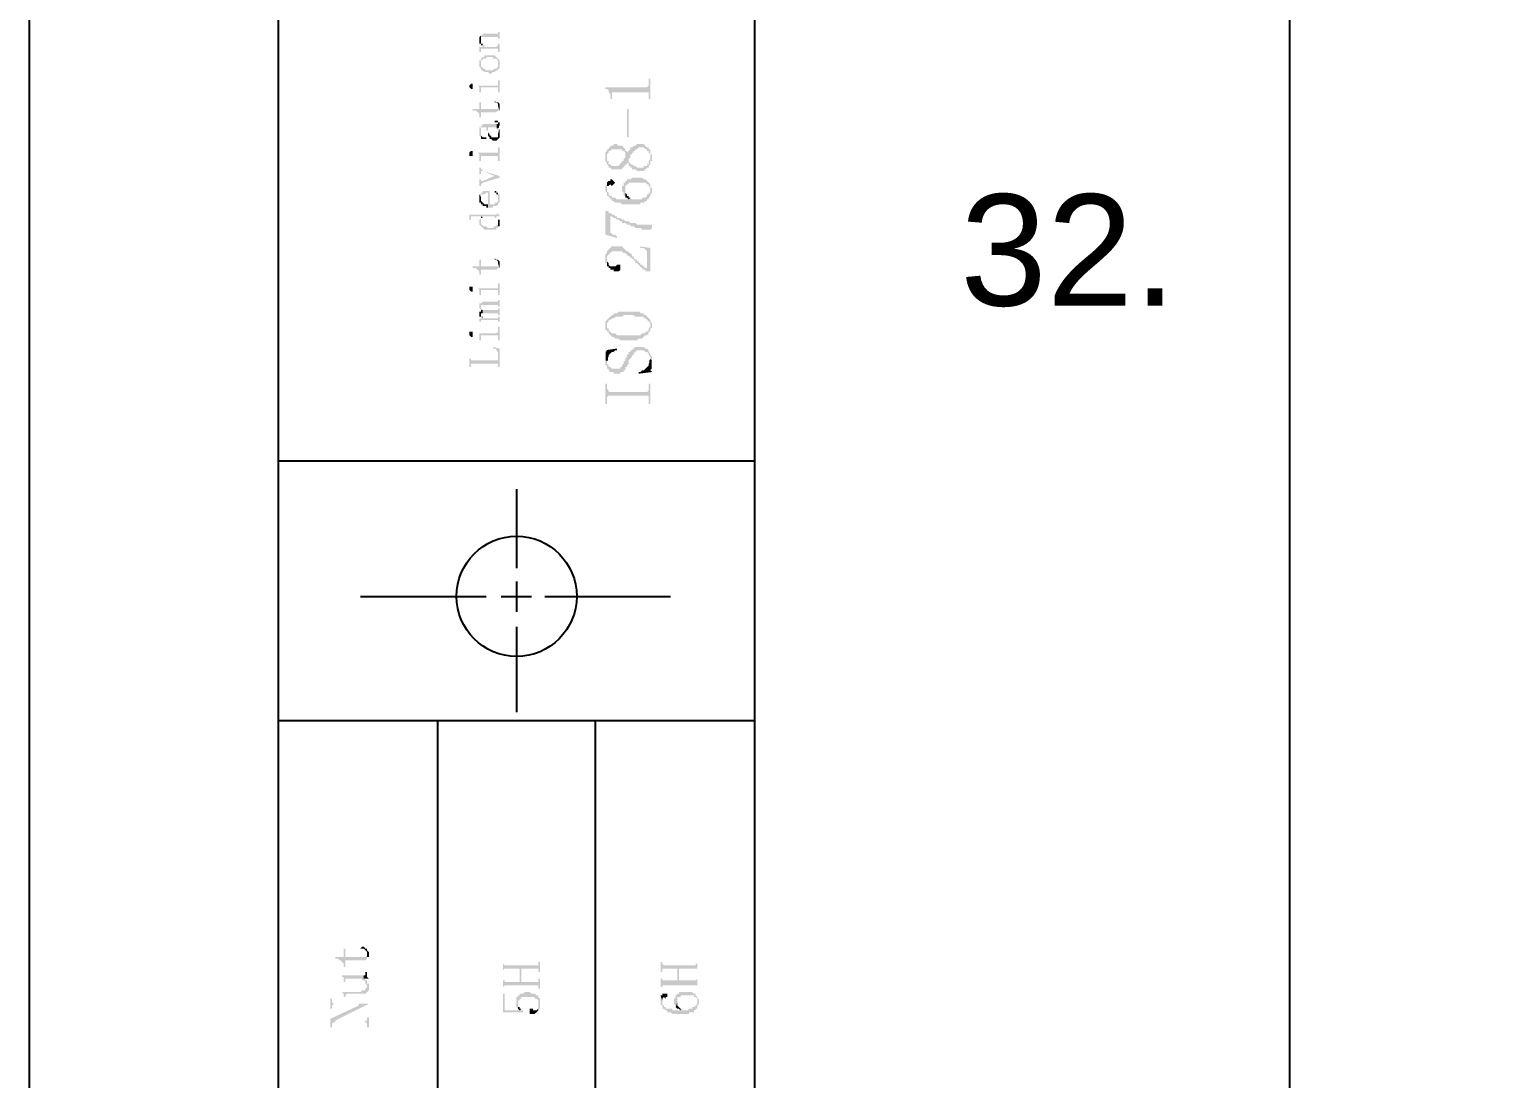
# Model space of a CAD drawing. Header units: millimetres. Extents: x 7018 to 13530, y 4187 to 5692.
# Drawn here: x 9826.37 to 9865.72, y 5127.49 to 5155.76 of the extents above; entities that cross this region are included whole.
import ezdxf

# ---------------------------------------------------------------- set-up
doc = ezdxf.new("R2010")
doc.units = ezdxf.units.MM
doc.styles.get("Standard").update_dxf_attribs({"font": 'arial.ttf'})

msp = doc.modelspace()

# ---------------------------------------------------------------- hatches: boundary and pattern name
at = {"transparency": 33554559}
for points in [[(9838.492, 5155.464), (9838.492, 5155.419), (9838.492, 5155.374), (9838.537, 5155.374), (9838.537, 5155.329), (9838.582, 5155.329), (9838.582, 5155.284), (9838.582, 5155.329), (9838.582, 5155.374), (9838.537, 5155.374), (9838.537, 5155.419), (9838.537, 5155.464), (9838.537, 5155.599), (9838.492, 5155.554), (9838.492, 5155.509), (9838.492, 5155.509)], [(9838.537, 5155.599), (9838.537, 5155.464), (9838.537, 5155.509), (9838.537, 5155.554), (9838.989, 5155.554), (9838.989, 5155.509), (9839.034, 5155.509), (9839.034, 5155.69), (9838.989, 5155.69), (9838.989, 5155.645), (9838.582, 5155.645), (9838.582, 5155.599)], [(9838.492, 5155.284), (9838.492, 5155.238), (9838.492, 5155.148), (9838.537, 5155.148), (9838.537, 5155.238), (9838.989, 5155.238), (9838.989, 5155.148), (9839.034, 5155.148), (9839.034, 5155.374), (9838.989, 5155.374), (9838.989, 5155.329), (9838.989, 5155.329), (9838.943, 5155.284), (9838.627, 5155.284), (9838.627, 5155.329), (9838.582, 5155.329), (9838.582, 5155.284)], [(9838.492, 5154.832), (9838.492, 5154.787), (9838.492, 5154.742), (9838.492, 5154.742), (9838.537, 5154.697), (9838.537, 5154.652), (9838.582, 5154.652), (9838.627, 5154.607), (9838.718, 5154.607), (9838.763, 5154.561), (9838.808, 5154.561), (9838.853, 5154.607), (9838.898, 5154.607), (9838.943, 5154.652), (9838.989, 5154.652), (9838.989, 5154.697), (9839.034, 5154.697), (9838.989, 5154.832), (9838.989, 5154.787), (9838.989, 5154.742), (9838.989, 5154.742), (9838.943, 5154.697), (9838.898, 5154.697), (9838.853, 5154.652), (9838.673, 5154.652), (9838.627, 5154.697), (9838.582, 5154.697), (9838.582, 5154.742), (9838.537, 5154.742), (9838.537, 5154.787), (9838.537, 5154.922), (9838.492, 5154.922), (9838.492, 5154.877)], [(9838.537, 5154.922), (9838.537, 5154.832), (9838.537, 5154.877), (9838.537, 5154.922), (9838.582, 5154.922), (9838.582, 5154.968), (9838.673, 5154.968), (9838.673, 5155.013), (9838.853, 5155.013), (9838.853, 5154.968), (9838.943, 5154.968), (9838.989, 5154.922), (9838.989, 5154.877), (9838.989, 5154.832), (9838.989, 5154.832), (9839.034, 5154.697), (9839.034, 5154.742), (9839.034, 5154.787), (9839.034, 5154.832), (9839.034, 5154.877), (9839.034, 5154.922), (9839.034, 5154.922), (9838.989, 5154.968), (9838.989, 5154.968), (9838.943, 5155.013), (9838.943, 5155.013), (9838.898, 5155.058), (9838.627, 5155.058), (9838.627, 5155.013), (9838.582, 5155.013), (9838.537, 5154.968), (9838.537, 5154.968)], [(9841.877, 5154.2), (9841.877, 5154.155), (9841.922, 5154.155), (9841.967, 5154.11), (9841.967, 5154.065), (9842.012, 5154.02), (9842.012, 5153.884), (9842.058, 5153.884), (9842.058, 5154.02), (9842.058, 5154.065), (9843.05, 5154.065), (9843.05, 5153.884), (9843.096, 5153.884), (9843.096, 5154.426), (9843.05, 5154.426), (9843.05, 5154.245), (9843.05, 5154.245), (9843.005, 5154.2), (9842.96, 5154.2)], [(9838.221, 5154.245), (9838.221, 5154.2), (9838.221, 5154.2), (9838.266, 5154.155), (9838.312, 5154.155), (9838.312, 5154.2), (9838.312, 5154.245), (9838.312, 5154.291), (9838.266, 5154.291), (9838.221, 5154.245)], [(9838.447, 5154.245), (9838.447, 5154.245), (9838.492, 5154.2), (9838.492, 5154.155), (9838.492, 5154.11), (9838.492, 5154.065), (9838.537, 5154.065), (9838.537, 5154.155), (9838.537, 5154.2), (9838.989, 5154.2), (9838.989, 5154.155), (9838.989, 5154.065), (9839.034, 5154.065), (9839.034, 5154.381), (9838.989, 5154.381), (9838.989, 5154.291), (9838.989, 5154.245), (9838.943, 5154.245)], [(9838.312, 5153.614), (9838.312, 5153.568), (9838.402, 5153.568), (9838.447, 5153.523), (9838.447, 5153.523), (9838.492, 5153.478), (9838.492, 5153.433), (9838.492, 5153.388), (9838.537, 5153.388), (9838.537, 5153.523), (9838.943, 5153.523), (9838.989, 5153.568), (9839.034, 5153.568), (9838.989, 5153.704), (9838.989, 5153.614), (9838.537, 5153.614), (9838.537, 5153.794), (9838.492, 5153.794), (9838.492, 5153.614)], [(9838.898, 5153.794), (9838.943, 5153.794), (9838.989, 5153.749), (9838.989, 5153.704), (9838.989, 5153.704), (9839.034, 5153.568), (9839.034, 5153.614), (9839.034, 5153.659), (9839.034, 5153.704), (9839.034, 5153.749), (9839.034, 5153.749), (9838.989, 5153.794), (9838.943, 5153.794), (9838.898, 5153.839), (9838.898, 5153.839)], [(9842.509, 5152.846), (9842.509, 5153.614), (9842.464, 5153.614), (9842.464, 5152.846)], [(9838.898, 5153.298), (9838.898, 5153.253), (9838.989, 5153.253), (9838.989, 5153.117), (9839.034, 5153.162), (9839.034, 5153.207), (9839.034, 5153.253), (9838.989, 5153.253), (9838.989, 5153.298), (9838.943, 5153.298)], [(9838.492, 5152.982), (9838.492, 5152.937), (9838.492, 5152.892), (9838.492, 5152.892), (9838.537, 5152.846), (9838.537, 5153.027), (9838.537, 5153.072), (9838.537, 5153.117), (9838.673, 5153.117), (9838.673, 5153.027), (9838.718, 5153.027), (9838.718, 5152.937), (9838.718, 5153.117), (9838.943, 5153.117), (9838.943, 5153.072), (9838.989, 5153.072), (9838.989, 5153.027), (9838.989, 5152.982), (9838.989, 5152.937), (9839.034, 5153.072), (9838.989, 5153.072), (9838.989, 5153.117), (9838.989, 5153.207), (9838.582, 5153.207), (9838.582, 5153.162), (9838.537, 5153.162), (9838.537, 5153.117), (9838.492, 5153.117), (9838.492, 5153.072), (9838.492, 5153.027)], [(9838.537, 5152.846), (9838.537, 5152.801), (9838.673, 5152.801), (9838.673, 5152.846), (9838.582, 5152.846), (9838.537, 5152.892), (9838.537, 5152.937), (9838.537, 5152.982), (9838.537, 5152.982)], [(9838.718, 5152.937), (9838.718, 5152.892), (9838.718, 5152.892), (9838.763, 5152.846), (9838.763, 5152.801), (9838.808, 5152.801), (9838.853, 5152.756), (9838.943, 5152.756), (9838.989, 5152.801), (9838.989, 5152.801), (9839.034, 5152.846), (9839.034, 5152.892), (9839.034, 5152.937), (9839.034, 5152.982), (9839.034, 5153.027), (9839.034, 5153.072), (9838.989, 5152.937), (9838.989, 5152.892), (9838.989, 5152.846), (9838.808, 5152.846), (9838.808, 5152.892), (9838.763, 5152.892), (9838.763, 5152.937), (9838.763, 5152.937), (9838.718, 5152.982), (9838.718, 5153.072), (9838.718, 5153.117)], [(9838.221, 5152.395), (9838.221, 5152.35), (9838.312, 5152.35), (9838.312, 5152.395), (9838.312, 5152.44), (9838.312, 5152.485), (9838.266, 5152.485), (9838.221, 5152.44), (9838.221, 5152.44)], [(9838.447, 5152.44), (9838.447, 5152.44), (9838.492, 5152.395), (9838.492, 5152.35), (9838.492, 5152.305), (9838.492, 5152.215), (9838.537, 5152.215), (9838.537, 5152.35), (9838.989, 5152.35), (9838.989, 5152.215), (9839.034, 5152.215), (9839.034, 5152.576), (9838.989, 5152.576), (9838.989, 5152.485), (9838.989, 5152.44), (9838.943, 5152.44)], [(9841.877, 5152.305), (9841.877, 5152.215), (9841.922, 5152.169), (9841.922, 5152.124), (9841.922, 5152.124), (9841.967, 5152.079), (9841.967, 5152.034), (9842.012, 5152.034), (9842.058, 5151.989), (9842.328, 5151.989), (9842.328, 5152.034), (9842.373, 5152.034), (9842.373, 5152.079), (9842.419, 5152.079), (9842.419, 5152.124), (9842.464, 5152.124), (9842.464, 5152.169), (9842.464, 5152.169), (9842.509, 5152.124), (9842.509, 5152.26), (9842.509, 5152.26), (9842.554, 5152.305), (9842.554, 5152.395), (9842.599, 5152.395), (9842.599, 5152.44), (9842.644, 5152.44), (9842.644, 5152.485), (9842.689, 5152.485), (9842.689, 5152.53), (9842.735, 5152.53), (9842.78, 5152.576), (9842.915, 5152.576), (9842.96, 5152.53), (9843.005, 5152.53), (9843.005, 5152.485), (9843.05, 5152.485), (9843.05, 5152.44), (9843.05, 5152.44), (9843.096, 5152.395), (9843.096, 5152.124), (9843.096, 5152.215), (9843.141, 5152.215), (9843.141, 5152.395), (9843.096, 5152.395), (9843.096, 5152.53), (9843.05, 5152.53), (9843.05, 5152.576), (9843.005, 5152.576), (9842.96, 5152.621), (9842.96, 5152.621), (9842.915, 5152.666), (9842.735, 5152.666), (9842.689, 5152.621), (9842.644, 5152.621), (9842.599, 5152.576), (9842.554, 5152.576), (9842.554, 5152.53), (9842.509, 5152.485), (9842.509, 5152.485), (9842.464, 5152.44), (9842.464, 5152.485), (9842.419, 5152.395), (9842.419, 5152.35), (9842.419, 5152.305), (9842.373, 5152.26), (9842.373, 5152.215), (9842.328, 5152.215), (9842.328, 5152.169), (9842.283, 5152.169), (9842.283, 5152.124), (9842.238, 5152.079), (9842.058, 5152.079), (9842.012, 5152.124), (9841.967, 5152.124), (9841.967, 5152.215), (9841.922, 5152.215), (9841.922, 5152.485), (9841.922, 5152.485), (9841.877, 5152.44), (9841.877, 5152.35)], [(9841.922, 5152.485), (9841.922, 5152.305), (9841.922, 5152.395), (9841.967, 5152.44), (9841.967, 5152.485), (9842.012, 5152.485), (9842.058, 5152.53), (9842.328, 5152.53), (9842.328, 5152.485), (9842.373, 5152.485), (9842.419, 5152.44), (9842.419, 5152.395), (9842.419, 5152.395), (9842.464, 5152.485), (9842.419, 5152.485), (9842.419, 5152.53), (9842.373, 5152.576), (9842.373, 5152.576), (9842.328, 5152.621), (9842.238, 5152.621), (9842.193, 5152.666), (9842.103, 5152.666), (9842.103, 5152.621), (9842.012, 5152.621), (9842.012, 5152.576), (9841.967, 5152.576), (9841.967, 5152.53), (9841.922, 5152.53)], [(9838.492, 5152.034), (9838.492, 5151.853), (9838.537, 5151.853), (9838.537, 5151.899), (9838.537, 5151.944), (9838.582, 5151.944), (9838.898, 5151.808), (9838.898, 5151.808), (9839.034, 5151.763), (9839.034, 5151.808), (9838.582, 5151.944), (9838.582, 5151.989), (9838.537, 5151.989), (9838.537, 5152.034), (9838.537, 5152.034)], [(9842.509, 5152.124), (9842.509, 5152.079), (9842.554, 5152.079), (9842.554, 5152.034), (9842.599, 5152.034), (9842.599, 5151.989), (9842.689, 5151.989), (9842.735, 5151.944), (9842.915, 5151.944), (9842.96, 5151.989), (9842.96, 5151.989), (9843.005, 5152.034), (9843.05, 5152.034), (9843.05, 5152.079), (9843.05, 5152.079), (9843.096, 5152.124), (9843.096, 5152.305), (9843.096, 5152.26), (9843.096, 5152.26), (9843.05, 5152.215), (9843.05, 5152.124), (9843.005, 5152.124), (9843.005, 5152.079), (9842.915, 5152.079), (9842.915, 5152.034), (9842.735, 5152.034), (9842.689, 5152.079), (9842.644, 5152.079), (9842.599, 5152.124), (9842.554, 5152.124), (9842.554, 5152.169), (9842.509, 5152.169), (9842.509, 5152.215)], [(9838.492, 5151.718), (9838.492, 5151.538), (9838.537, 5151.538), (9838.537, 5151.583), (9838.537, 5151.583), (9838.582, 5151.628), (9839.034, 5151.763), (9838.898, 5151.808), (9838.582, 5151.673), (9838.537, 5151.673), (9838.537, 5151.718), (9838.537, 5151.718)], [(9841.922, 5151.628), (9841.922, 5151.447), (9841.922, 5151.538), (9841.967, 5151.538), (9842.012, 5151.583), (9842.012, 5151.583), (9842.058, 5151.538), (9842.058, 5151.538), (9842.103, 5151.583), (9842.103, 5151.583), (9842.148, 5151.628), (9842.103, 5151.673), (9842.103, 5151.673), (9842.058, 5151.718), (9842.012, 5151.718), (9842.012, 5151.673), (9841.967, 5151.673)], [(9842.328, 5151.447), (9842.328, 5151.402), (9842.328, 5151.402), (9842.373, 5151.357), (9842.373, 5151.267), (9842.419, 5151.267), (9842.419, 5151.492), (9842.419, 5151.538), (9842.464, 5151.583), (9842.509, 5151.583), (9842.509, 5151.628), (9842.96, 5151.628), (9843.005, 5151.583), (9843.05, 5151.583), (9843.05, 5151.538), (9843.096, 5151.492), (9843.096, 5151.447), (9843.096, 5151.267), (9843.096, 5151.312), (9843.141, 5151.357), (9843.141, 5151.402), (9843.141, 5151.492), (9843.096, 5151.492), (9843.096, 5151.583), (9843.05, 5151.628), (9843.05, 5151.628), (9843.005, 5151.673), (9843.005, 5151.673), (9842.96, 5151.718), (9842.915, 5151.718), (9842.87, 5151.763), (9842.599, 5151.763), (9842.554, 5151.718), (9842.464, 5151.718), (9842.464, 5151.673), (9842.419, 5151.673), (9842.419, 5151.628), (9842.373, 5151.628), (9842.373, 5151.538), (9842.328, 5151.538), (9842.328, 5151.492)], [(9838.492, 5151.312), (9838.537, 5151.222), (9838.537, 5151.267), (9838.537, 5151.312), (9838.627, 5151.312), (9838.673, 5151.357), (9838.718, 5151.357), (9838.718, 5150.951), (9838.853, 5150.951), (9838.853, 5150.996), (9838.943, 5150.996), (9838.989, 5151.041), (9838.989, 5151.086), (9839.034, 5151.086), (9839.034, 5151.131), (9839.034, 5151.176), (9839.034, 5151.222), (9839.034, 5151.267), (9839.034, 5151.312), (9838.989, 5151.312), (9838.989, 5151.222), (9838.989, 5151.176), (9838.989, 5151.131), (9838.989, 5151.131), (9838.943, 5151.086), (9838.898, 5151.086), (9838.898, 5151.041), (9838.763, 5151.041), (9838.763, 5151.402), (9838.582, 5151.402), (9838.582, 5151.357), (9838.537, 5151.357), (9838.537, 5151.312), (9838.537, 5151.312)], [(9838.492, 5151.176), (9838.492, 5151.131), (9838.492, 5151.086), (9838.537, 5151.086), (9838.537, 5151.041), (9838.582, 5151.041), (9838.582, 5150.996), (9838.673, 5150.996), (9838.673, 5150.951), (9838.718, 5150.951), (9838.718, 5151.041), (9838.627, 5151.041), (9838.582, 5151.086), (9838.582, 5151.086), (9838.537, 5151.131), (9838.537, 5151.222), (9838.492, 5151.312), (9838.492, 5151.267), (9838.492, 5151.222)], [(9838.898, 5151.402), (9838.898, 5151.357), (9838.943, 5151.357), (9838.943, 5151.312), (9838.989, 5151.312), (9838.989, 5151.267), (9838.989, 5151.222), (9838.989, 5151.357), (9838.943, 5151.357), (9838.943, 5151.402)], [(9841.877, 5151.492), (9841.877, 5151.402), (9841.877, 5151.402), (9841.922, 5151.357), (9841.922, 5151.267), (9841.967, 5151.267), (9841.967, 5151.222), (9842.012, 5151.222), (9842.012, 5151.176), (9842.058, 5151.176), (9842.058, 5151.131), (9842.103, 5151.131), (9842.148, 5151.086), (9842.283, 5151.086), (9842.328, 5151.041), (9842.825, 5151.041), (9842.825, 5151.086), (9842.915, 5151.086), (9842.96, 5151.131), (9843.005, 5151.131), (9843.005, 5151.176), (9843.05, 5151.176), (9843.05, 5151.222), (9843.096, 5151.267), (9843.096, 5151.447), (9843.096, 5151.357), (9843.05, 5151.357), (9843.05, 5151.312), (9843.005, 5151.312), (9843.005, 5151.267), (9842.96, 5151.222), (9842.87, 5151.222), (9842.87, 5151.176), (9842.599, 5151.176), (9842.554, 5151.222), (9842.509, 5151.176), (9842.193, 5151.176), (9842.148, 5151.222), (9842.058, 5151.222), (9842.058, 5151.267), (9842.012, 5151.267), (9841.967, 5151.312), (9841.967, 5151.357), (9841.922, 5151.402), (9841.922, 5151.447), (9841.922, 5151.628), (9841.922, 5151.583), (9841.877, 5151.538), (9841.877, 5151.538)], [(9842.419, 5151.267), (9842.419, 5151.222), (9842.464, 5151.222), (9842.509, 5151.176), (9842.509, 5151.176), (9842.554, 5151.222), (9842.509, 5151.222), (9842.509, 5151.267), (9842.464, 5151.267), (9842.464, 5151.312), (9842.464, 5151.312), (9842.419, 5151.357), (9842.419, 5151.447)], [(9838.176, 5150.77), (9838.221, 5150.77), (9838.221, 5150.725), (9838.221, 5150.635), (9838.266, 5150.635), (9838.266, 5150.68), (9838.266, 5150.725), (9838.537, 5150.725), (9838.582, 5150.68), (9838.582, 5150.725), (9838.898, 5150.725), (9838.898, 5150.68), (9838.943, 5150.68), (9838.943, 5150.725), (9839.034, 5150.725), (9839.034, 5150.77), (9838.989, 5150.77), (9838.989, 5150.815), (9838.989, 5150.861), (9838.989, 5150.815), (9838.989, 5150.815), (9838.943, 5150.77), (9838.943, 5150.77)], [(9841.877, 5150.861), (9841.877, 5150.229), (9842.193, 5150.138), (9842.193, 5150.184), (9842.193, 5150.184), (9842.148, 5150.229), (9842.058, 5150.229), (9842.058, 5150.274), (9842.012, 5150.274), (9842.012, 5150.725), (9841.967, 5150.815), (9841.967, 5150.861)], [(9838.492, 5150.59), (9838.492, 5150.545), (9838.492, 5150.499), (9838.492, 5150.499), (9838.537, 5150.454), (9838.537, 5150.454), (9838.582, 5150.409), (9838.582, 5150.409), (9838.627, 5150.364), (9838.943, 5150.364), (9838.943, 5150.409), (9838.989, 5150.409), (9838.989, 5150.59), (9838.989, 5150.545), (9838.989, 5150.499), (9838.943, 5150.499), (9838.943, 5150.454), (9838.898, 5150.454), (9838.853, 5150.409), (9838.718, 5150.409), (9838.673, 5150.454), (9838.582, 5150.454), (9838.582, 5150.499), (9838.537, 5150.499), (9838.537, 5150.545), (9838.537, 5150.68), (9838.492, 5150.635)], [(9838.537, 5150.68), (9838.537, 5150.59), (9838.537, 5150.635), (9838.537, 5150.68), (9838.582, 5150.68), (9838.537, 5150.725)], [(9838.943, 5150.68), (9838.989, 5150.68), (9838.989, 5150.635), (9838.989, 5150.59), (9838.989, 5150.454), (9839.034, 5150.454), (9839.034, 5150.499), (9839.034, 5150.545), (9839.034, 5150.59), (9839.034, 5150.635), (9838.989, 5150.635), (9838.989, 5150.68), (9838.943, 5150.68), (9838.943, 5150.725)], [(9841.967, 5150.815), (9842.012, 5150.725), (9842.058, 5150.725), (9842.103, 5150.68), (9842.148, 5150.68), (9842.193, 5150.635), (9842.238, 5150.635), (9842.283, 5150.59), (9842.328, 5150.59), (9842.328, 5150.545), (9842.419, 5150.545), (9842.464, 5150.499), (9842.554, 5150.499), (9842.554, 5150.454), (9842.644, 5150.454), (9842.689, 5150.409), (9842.825, 5150.409), (9842.87, 5150.364), (9843.096, 5150.364), (9843.141, 5150.409), (9843.141, 5150.499), (9842.735, 5150.499), (9842.689, 5150.545), (9842.554, 5150.545), (9842.509, 5150.59), (9842.419, 5150.59), (9842.373, 5150.635), (9842.328, 5150.635), (9842.283, 5150.68), (9842.193, 5150.68), (9842.193, 5150.725), (9842.148, 5150.725), (9842.103, 5150.77), (9842.058, 5150.77), (9842.012, 5150.815)], [(9841.877, 5149.597), (9841.877, 5149.461), (9841.922, 5149.461), (9841.922, 5149.416), (9841.922, 5149.597), (9841.922, 5149.642), (9841.967, 5149.687), (9841.967, 5149.687), (9842.012, 5149.732), (9842.012, 5149.732), (9842.058, 5149.777), (9842.328, 5149.777), (9842.373, 5149.732), (9842.419, 5149.732), (9842.464, 5149.687), (9842.464, 5149.687), (9842.509, 5149.642), (9842.554, 5149.642), (9842.554, 5149.597), (9842.599, 5149.597), (9842.644, 5149.552), (9842.644, 5149.552), (9842.689, 5149.507), (9842.689, 5149.461), (9842.735, 5149.461), (9842.78, 5149.416), (9842.78, 5149.416), (9842.825, 5149.371), (9842.825, 5149.371), (9842.87, 5149.326), (9842.87, 5149.326), (9842.915, 5149.281), (9842.96, 5149.281), (9842.96, 5149.236), (9843.005, 5149.236), (9843.005, 5149.326), (9842.96, 5149.326), (9842.915, 5149.371), (9842.87, 5149.416), (9842.825, 5149.416), (9842.825, 5149.461), (9842.78, 5149.461), (9842.78, 5149.507), (9842.735, 5149.507), (9842.735, 5149.552), (9842.689, 5149.552), (9842.644, 5149.597), (9842.644, 5149.642), (9842.599, 5149.642), (9842.599, 5149.687), (9842.554, 5149.732), (9842.509, 5149.732), (9842.509, 5149.777), (9842.464, 5149.777), (9842.419, 5149.823), (9842.419, 5149.823), (9842.373, 5149.868), (9842.373, 5149.868), (9842.328, 5149.913), (9842.058, 5149.913), (9842.012, 5149.868), (9842.012, 5149.868), (9841.967, 5149.823), (9841.967, 5149.823), (9841.922, 5149.777), (9841.922, 5149.732), (9841.877, 5149.687), (9841.877, 5149.642), (9841.877, 5149.642)], [(9842.825, 5149.913), (9842.825, 5149.868), (9842.915, 5149.868), (9842.96, 5149.823), (9842.96, 5149.823), (9843.005, 5149.777), (9843.005, 5149.236), (9843.096, 5149.236), (9843.096, 5149.868)], [(9838.312, 5149.371), (9838.312, 5149.326), (9838.402, 5149.326), (9838.447, 5149.281), (9838.447, 5149.281), (9838.492, 5149.236), (9838.492, 5149.191), (9838.492, 5149.146), (9838.537, 5149.146), (9838.537, 5149.281), (9838.943, 5149.281), (9838.989, 5149.326), (9839.034, 5149.326), (9838.989, 5149.461), (9838.989, 5149.416), (9838.989, 5149.371), (9838.537, 5149.371), (9838.537, 5149.552), (9838.492, 5149.552), (9838.492, 5149.371)], [(9838.898, 5149.552), (9838.943, 5149.552), (9838.989, 5149.507), (9838.989, 5149.461), (9838.989, 5149.461), (9839.034, 5149.326), (9839.034, 5149.371), (9839.034, 5149.416), (9839.034, 5149.461), (9839.034, 5149.507), (9839.034, 5149.507), (9838.989, 5149.552), (9838.943, 5149.552), (9838.898, 5149.597), (9838.898, 5149.597)], [(9841.922, 5149.416), (9841.922, 5149.371), (9841.967, 5149.371), (9841.967, 5149.326), (9842.012, 5149.326), (9842.012, 5149.281), (9842.103, 5149.281), (9842.103, 5149.236), (9842.238, 5149.236), (9842.283, 5149.281), (9842.283, 5149.371), (9842.283, 5149.416), (9842.193, 5149.416), (9842.148, 5149.371), (9842.012, 5149.371), (9841.967, 5149.416), (9841.967, 5149.461), (9841.922, 5149.507), (9841.922, 5149.552)], [(9838.447, 5148.784), (9838.447, 5148.784), (9838.492, 5148.739), (9838.492, 5148.694), (9838.492, 5148.649), (9838.492, 5148.604), (9838.537, 5148.604), (9838.537, 5148.694), (9838.537, 5148.739), (9838.989, 5148.739), (9838.989, 5148.694), (9838.989, 5148.604), (9839.034, 5148.604), (9839.034, 5148.92), (9838.989, 5148.92), (9838.989, 5148.83), (9838.989, 5148.784), (9838.943, 5148.784)], [(9838.221, 5148.784), (9838.221, 5148.739), (9838.221, 5148.739), (9838.266, 5148.694), (9838.312, 5148.694), (9838.312, 5148.739), (9838.312, 5148.784), (9838.312, 5148.83), (9838.221, 5148.83)], [(9838.492, 5148.288), (9838.492, 5148.243), (9838.492, 5148.243), (9838.537, 5148.198), (9838.582, 5148.198), (9838.582, 5148.107), (9838.989, 5148.107), (9838.989, 5148.062), (9839.034, 5148.062), (9839.034, 5148.243), (9838.989, 5148.243), (9838.989, 5148.198), (9838.582, 5148.198), (9838.537, 5148.243), (9838.537, 5148.288), (9838.537, 5148.378), (9838.492, 5148.378), (9838.492, 5148.333)], [(9838.492, 5148.107), (9838.492, 5148.062), (9838.492, 5148.017), (9838.537, 5148.017), (9838.537, 5148.107), (9838.582, 5148.107), (9838.582, 5148.198), (9838.537, 5148.198), (9838.537, 5148.153), (9838.492, 5148.153)], [(9838.537, 5148.378), (9838.537, 5148.288), (9838.537, 5148.333), (9838.989, 5148.333), (9838.989, 5148.288), (9839.034, 5148.288), (9839.034, 5148.469), (9838.989, 5148.469), (9838.989, 5148.423), (9838.582, 5148.423)], [(9841.922, 5147.927), (9841.922, 5147.792), (9841.922, 5147.837), (9841.922, 5147.837), (9841.967, 5147.882), (9841.967, 5147.927), (9842.012, 5147.927), (9842.058, 5147.972), (9842.103, 5147.972), (9842.148, 5148.017), (9842.328, 5148.017), (9842.373, 5148.062), (9842.644, 5148.062), (9842.689, 5148.017), (9842.915, 5148.017), (9842.915, 5147.972), (9842.96, 5147.972), (9843.005, 5147.927), (9843.005, 5147.927), (9843.05, 5147.882), (9843.05, 5147.882), (9843.096, 5147.837), (9843.096, 5147.792), (9843.096, 5147.927), (9843.05, 5147.972), (9843.05, 5147.972), (9843.005, 5148.017), (9843.005, 5148.017), (9842.96, 5148.062), (9842.915, 5148.062), (9842.915, 5148.107), (9842.825, 5148.107), (9842.825, 5148.153), (9842.238, 5148.153), (9842.193, 5148.107), (9842.103, 5148.107), (9842.103, 5148.062), (9842.058, 5148.062), (9842.012, 5148.017), (9842.012, 5148.017), (9841.967, 5147.972), (9841.967, 5147.972)], [(9838.447, 5147.566), (9838.492, 5147.566), (9838.492, 5147.521), (9838.492, 5147.476), (9838.492, 5147.431), (9838.492, 5147.385), (9838.537, 5147.385), (9838.537, 5147.476), (9838.537, 5147.521), (9838.989, 5147.521), (9838.989, 5147.385), (9839.034, 5147.385), (9839.034, 5147.746), (9838.989, 5147.746), (9838.989, 5147.611), (9838.989, 5147.611), (9838.943, 5147.566)], [(9838.492, 5147.972), (9838.492, 5147.927), (9838.492, 5147.882), (9838.537, 5147.882), (9838.537, 5147.927), (9838.989, 5147.927), (9838.989, 5147.882), (9839.034, 5147.882), (9839.034, 5148.017), (9838.989, 5148.017), (9838.989, 5147.972), (9838.582, 5147.972), (9838.582, 5148.017), (9838.582, 5147.972)], [(9838.537, 5148.017), (9838.537, 5148.017), (9838.582, 5147.972), (9838.582, 5148.017), (9838.537, 5148.017), (9838.537, 5148.062), (9838.537, 5148.062)], [(9841.877, 5147.792), (9841.877, 5147.656), (9841.922, 5147.656), (9841.922, 5147.611), (9841.967, 5147.611), (9841.967, 5147.566), (9842.012, 5147.521), (9842.012, 5147.521), (9842.058, 5147.476), (9842.103, 5147.476), (9842.148, 5147.431), (9842.238, 5147.431), (9842.283, 5147.385), (9842.735, 5147.385), (9842.78, 5147.431), (9842.87, 5147.431), (9842.915, 5147.476), (9842.915, 5147.476), (9842.96, 5147.521), (9843.005, 5147.521), (9843.05, 5147.566), (9843.05, 5147.611), (9843.096, 5147.611), (9843.096, 5147.701), (9843.141, 5147.701), (9843.141, 5147.792), (9843.141, 5147.837), (9843.096, 5147.882), (9843.096, 5147.927), (9843.096, 5147.792), (9843.096, 5147.746), (9843.05, 5147.701), (9843.05, 5147.656), (9843.005, 5147.611), (9842.96, 5147.611), (9842.96, 5147.566), (9842.87, 5147.566), (9842.825, 5147.521), (9842.193, 5147.521), (9842.148, 5147.566), (9842.058, 5147.566), (9842.012, 5147.611), (9842.012, 5147.611), (9841.967, 5147.656), (9841.967, 5147.701), (9841.922, 5147.701), (9841.922, 5147.927), (9841.922, 5147.927), (9841.877, 5147.882)], [(9838.221, 5147.566), (9838.221, 5147.521), (9838.221, 5147.521), (9838.266, 5147.476), (9838.312, 5147.476), (9838.312, 5147.521), (9838.312, 5147.566), (9838.312, 5147.611), (9838.221, 5147.611)], [(9838.853, 5147.205), (9838.853, 5147.16), (9838.943, 5147.16), (9838.943, 5147.115), (9838.943, 5147.115), (9838.989, 5147.069), (9838.989, 5146.663), (9839.034, 5146.663), (9839.034, 5147.16)], [(9841.877, 5146.844), (9841.877, 5146.708), (9841.922, 5146.708), (9841.922, 5146.618), (9841.967, 5146.618), (9841.967, 5146.573), (9841.967, 5146.573), (9842.012, 5146.528), (9842.103, 5146.528), (9842.103, 5146.483), (9842.283, 5146.483), (9842.283, 5146.528), (9842.373, 5146.528), (9842.373, 5146.573), (9842.419, 5146.573), (9842.419, 5146.663), (9842.464, 5146.663), (9842.464, 5146.708), (9842.509, 5146.754), (9842.509, 5146.844), (9842.554, 5146.889), (9842.554, 5146.889), (9842.599, 5146.934), (9842.599, 5146.979), (9842.644, 5146.979), (9842.644, 5147.024), (9842.644, 5147.024), (9842.689, 5147.069), (9842.689, 5147.069), (9842.735, 5147.115), (9842.915, 5147.115), (9842.96, 5147.069), (9843.005, 5147.069), (9843.05, 5147.024), (9843.05, 5146.979), (9843.096, 5146.934), (9843.096, 5146.708), (9843.096, 5146.754), (9843.141, 5146.799), (9843.141, 5146.844), (9843.141, 5146.934), (9843.096, 5146.979), (9843.096, 5147.024), (9843.096, 5147.024), (9843.05, 5147.069), (9843.05, 5147.115), (9843.05, 5147.115), (9843.005, 5147.16), (9842.96, 5147.16), (9842.915, 5147.205), (9842.689, 5147.205), (9842.644, 5147.16), (9842.644, 5147.16), (9842.599, 5147.115), (9842.554, 5147.115), (9842.554, 5147.069), (9842.509, 5147.069), (9842.509, 5147.024), (9842.464, 5146.979), (9842.464, 5146.934), (9842.419, 5146.889), (9842.419, 5146.844), (9842.373, 5146.799), (9842.373, 5146.754), (9842.328, 5146.708), (9842.328, 5146.663), (9842.283, 5146.663), (9842.283, 5146.618), (9842.058, 5146.618), (9842.012, 5146.663), (9841.967, 5146.663), (9841.967, 5146.708), (9841.967, 5146.708), (9841.922, 5146.754), (9841.922, 5147.024), (9841.922, 5146.979), (9841.877, 5146.934), (9841.877, 5146.889), (9841.877, 5146.889)], [(9841.877, 5147.115), (9841.922, 5147.115), (9841.922, 5146.889), (9841.967, 5146.934), (9841.967, 5146.979), (9841.967, 5146.979), (9842.012, 5147.024), (9842.012, 5147.024), (9842.058, 5147.069), (9842.103, 5147.069), (9842.148, 5147.115), (9842.193, 5147.115), (9842.193, 5147.16)], [(9838.221, 5146.889), (9838.221, 5146.663), (9838.266, 5146.663), (9838.266, 5146.708), (9838.266, 5146.754), (9838.989, 5146.754), (9838.989, 5146.708), (9838.989, 5146.889), (9838.989, 5146.844), (9838.266, 5146.844), (9838.266, 5146.889), (9838.266, 5146.889)], [(9842.78, 5146.528), (9842.78, 5146.483), (9843.141, 5146.528), (9843.096, 5146.573), (9843.096, 5146.618), (9843.096, 5146.799), (9843.05, 5146.754), (9843.05, 5146.708), (9843.05, 5146.708), (9843.005, 5146.663), (9843.005, 5146.663), (9842.96, 5146.618), (9842.96, 5146.618), (9842.915, 5146.573), (9842.87, 5146.573), (9842.825, 5146.528)], [(9841.877, 5146.212), (9841.877, 5145.67), (9841.922, 5145.67), (9841.922, 5145.851), (9841.967, 5145.896), (9843.05, 5145.896), (9843.05, 5145.67), (9843.096, 5145.67), (9843.096, 5146.212), (9843.05, 5146.212), (9843.05, 5146.077), (9843.05, 5146.031), (9843.05, 5146.031), (9843.005, 5145.986), (9841.967, 5145.986), (9841.967, 5146.031), (9841.967, 5146.031), (9841.922, 5146.077), (9841.922, 5146.212)], [(9834.611, 5130.777), (9834.611, 5130.732), (9834.701, 5130.732), (9834.701, 5130.686), (9834.746, 5130.686), (9834.791, 5130.641), (9834.791, 5130.641), (9834.836, 5130.596), (9834.836, 5130.506), (9834.882, 5130.506), (9834.882, 5130.686), (9835.423, 5130.686), (9835.468, 5130.732), (9835.468, 5130.867), (9835.468, 5130.822), (9835.468, 5130.822), (9835.423, 5130.777), (9834.882, 5130.777), (9834.882, 5131.002), (9834.836, 5131.002), (9834.836, 5130.777)], [(9835.288, 5131.002), (9835.378, 5131.002), (9835.423, 5130.957), (9835.423, 5130.957), (9835.468, 5130.912), (9835.468, 5130.732), (9835.468, 5130.777), (9835.513, 5130.777), (9835.513, 5130.867), (9835.513, 5130.912), (9835.468, 5130.957), (9835.468, 5131.002), (9835.423, 5131.002), (9835.378, 5131.048), (9835.333, 5131.048)], [(9839.124, 5130.641), (9839.124, 5130.371), (9839.124, 5130.416), (9839.124, 5130.416), (9839.169, 5130.461), (9839.575, 5130.461), (9839.575, 5130.1), (9839.62, 5130.461), (9840.072, 5130.461), (9840.072, 5130.416), (9840.072, 5130.371), (9840.117, 5130.371), (9840.117, 5130.641), (9840.072, 5130.641), (9840.072, 5130.596), (9840.072, 5130.551), (9839.169, 5130.551), (9839.124, 5130.596)], [(9839.124, 5130.19), (9839.124, 5129.919), (9839.124, 5129.964), (9839.124, 5129.964), (9839.169, 5130.009), (9840.072, 5130.009), (9840.072, 5129.919), (9840.117, 5129.919), (9840.117, 5130.19), (9840.072, 5130.19), (9840.072, 5130.145), (9840.072, 5130.1), (9839.62, 5130.1), (9839.62, 5130.461), (9839.575, 5130.1), (9839.169, 5130.1), (9839.169, 5130.145), (9839.124, 5130.145), (9839.124, 5130.19)], [(9843.366, 5130.641), (9843.366, 5130.371), (9843.412, 5130.371), (9843.412, 5130.461), (9843.818, 5130.461), (9843.818, 5130.145), (9843.863, 5130.461), (9844.359, 5130.461), (9844.359, 5130.371), (9844.359, 5130.641), (9844.359, 5130.596), (9844.314, 5130.596), (9844.314, 5130.551), (9843.457, 5130.551), (9843.412, 5130.596), (9843.412, 5130.641), (9843.412, 5130.641)], [(9843.366, 5130.19), (9843.366, 5129.964), (9843.412, 5129.964), (9843.412, 5130.009), (9844.359, 5130.009), (9844.359, 5129.964), (9844.359, 5130.19), (9844.359, 5130.19), (9844.314, 5130.145), (9843.863, 5130.145), (9843.863, 5130.461), (9843.818, 5130.145), (9843.412, 5130.145), (9843.412, 5130.19), (9843.412, 5130.19)], [(9834.791, 5130.28), (9834.791, 5130.235), (9834.836, 5130.235), (9834.836, 5130.19), (9834.836, 5130.1), (9834.882, 5130.1), (9834.882, 5130.145), (9834.882, 5130.19), (9835.333, 5130.19), (9835.333, 5130.145), (9835.378, 5130.145), (9835.423, 5130.1), (9835.423, 5130.055), (9835.423, 5130.055), (9835.468, 5130.009), (9835.468, 5129.964), (9835.468, 5130.145), (9835.423, 5130.145), (9835.378, 5130.19), (9835.378, 5130.28)], [(9834.791, 5129.829), (9834.791, 5129.829), (9834.836, 5129.784), (9834.836, 5129.739), (9834.836, 5129.694), (9834.882, 5129.694), (9834.882, 5129.739), (9834.882, 5129.739), (9834.927, 5129.784), (9835.423, 5129.784), (9835.468, 5129.829), (9835.468, 5129.829), (9835.513, 5129.874), (9835.513, 5129.964), (9835.513, 5130.055), (9835.468, 5130.055), (9835.468, 5130.1), (9835.468, 5130.145), (9835.468, 5129.964), (9835.468, 5129.964), (9835.423, 5129.919), (9835.423, 5129.874), (9835.333, 5129.874), (9835.288, 5129.829)], [(9835.378, 5130.28), (9835.378, 5130.19), (9835.513, 5130.19), (9835.468, 5130.235), (9835.468, 5130.28), (9835.468, 5130.371), (9835.423, 5130.371), (9835.423, 5130.325), (9835.423, 5130.28), (9835.423, 5130.28)], [(9834.475, 5129.648), (9834.475, 5129.378), (9834.52, 5129.378), (9834.52, 5129.468), (9834.52, 5129.468), (9834.566, 5129.513), (9835.243, 5129.513), (9835.243, 5129.468), (9835.513, 5129.513), (9834.566, 5129.513), (9834.52, 5129.558), (9834.52, 5129.648)], [(9839.124, 5129.784), (9839.124, 5129.287), (9839.666, 5129.287), (9839.666, 5129.333), (9839.62, 5129.333), (9839.62, 5129.378), (9839.575, 5129.333), (9839.169, 5129.333), (9839.169, 5129.784)], [(9839.485, 5129.558), (9839.485, 5129.513), (9839.485, 5129.423), (9839.485, 5129.423), (9839.53, 5129.378), (9839.53, 5129.558), (9839.53, 5129.603), (9839.575, 5129.603), (9839.575, 5129.648), (9839.62, 5129.648), (9839.62, 5129.694), (9839.981, 5129.694), (9839.981, 5129.648), (9840.027, 5129.648), (9840.072, 5129.603), (9840.072, 5129.558), (9840.072, 5129.378), (9840.117, 5129.378), (9840.117, 5129.468), (9840.117, 5129.558), (9840.117, 5129.648), (9840.117, 5129.648), (9840.072, 5129.694), (9840.072, 5129.739), (9840.027, 5129.739), (9839.981, 5129.784), (9839.891, 5129.784), (9839.846, 5129.829), (9839.711, 5129.829), (9839.666, 5129.784), (9839.575, 5129.784), (9839.575, 5129.739), (9839.53, 5129.739), (9839.53, 5129.694), (9839.485, 5129.694), (9839.485, 5129.603), (9839.485, 5129.603)], [(9843.366, 5129.739), (9843.412, 5129.603), (9843.412, 5129.648), (9843.412, 5129.648), (9843.457, 5129.694), (9843.457, 5129.694), (9843.502, 5129.648), (9843.502, 5129.694), (9843.547, 5129.694), (9843.547, 5129.739), (9843.547, 5129.784), (9843.412, 5129.784), (9843.412, 5129.739)], [(9843.366, 5129.603), (9843.366, 5129.513), (9843.366, 5129.468), (9843.412, 5129.468), (9843.412, 5129.378), (9843.457, 5129.378), (9843.502, 5129.333), (9843.547, 5129.333), (9843.547, 5129.287), (9843.637, 5129.287), (9843.682, 5129.242), (9844.134, 5129.242), (9844.134, 5129.287), (9844.269, 5129.287), (9844.269, 5129.333), (9844.314, 5129.333), (9844.314, 5129.378), (9844.359, 5129.378), (9844.359, 5129.558), (9844.359, 5129.513), (9844.359, 5129.513), (9844.314, 5129.468), (9844.314, 5129.468), (9844.269, 5129.423), (9844.224, 5129.423), (9844.224, 5129.378), (9844.134, 5129.378), (9844.088, 5129.333), (9843.953, 5129.333), (9843.953, 5129.378), (9843.908, 5129.378), (9843.908, 5129.333), (9843.682, 5129.333), (9843.682, 5129.378), (9843.502, 5129.378), (9843.502, 5129.423), (9843.457, 5129.423), (9843.457, 5129.468), (9843.412, 5129.468), (9843.412, 5129.558), (9843.412, 5129.603), (9843.366, 5129.739), (9843.366, 5129.648), (9843.366, 5129.648)], [(9843.727, 5129.558), (9843.727, 5129.513), (9843.727, 5129.513), (9843.773, 5129.468), (9843.773, 5129.423), (9843.773, 5129.423), (9843.818, 5129.558), (9843.818, 5129.603), (9843.818, 5129.694), (9843.908, 5129.694), (9843.908, 5129.739), (9844.269, 5129.739), (9844.269, 5129.694), (9844.314, 5129.694), (9844.359, 5129.648), (9844.359, 5129.603), (9844.359, 5129.423), (9844.359, 5129.468), (9844.404, 5129.513), (9844.404, 5129.558), (9844.404, 5129.648), (9844.359, 5129.648), (9844.359, 5129.694), (9844.359, 5129.694), (9844.314, 5129.739), (9844.314, 5129.784), (9844.269, 5129.784), (9844.224, 5129.829), (9843.863, 5129.829), (9843.863, 5129.784), (9843.818, 5129.784), (9843.773, 5129.739), (9843.773, 5129.694), (9843.727, 5129.648), (9843.727, 5129.603)], [(9834.475, 5129.107), (9834.475, 5128.881), (9834.52, 5128.881), (9834.52, 5128.971), (9834.52, 5128.971), (9834.566, 5129.017), (9834.611, 5129.062), (9835.513, 5129.513), (9835.243, 5129.468)], [(9839.53, 5129.378), (9839.53, 5129.378), (9839.575, 5129.333), (9839.575, 5129.333), (9839.62, 5129.378), (9839.575, 5129.378), (9839.575, 5129.423), (9839.53, 5129.423), (9839.53, 5129.513), (9839.53, 5129.513)], [(9839.846, 5129.287), (9839.846, 5129.242), (9839.981, 5129.242), (9840.027, 5129.287), (9840.027, 5129.287), (9840.072, 5129.333), (9840.072, 5129.513), (9840.072, 5129.468), (9840.072, 5129.378), (9840.072, 5129.378), (9840.027, 5129.333), (9839.936, 5129.333), (9839.936, 5129.378), (9839.846, 5129.378), (9839.846, 5129.333)], [(9843.773, 5129.423), (9843.818, 5129.378), (9843.863, 5129.378), (9843.908, 5129.333), (9843.908, 5129.378), (9843.908, 5129.378), (9843.863, 5129.423), (9843.863, 5129.423), (9843.818, 5129.468), (9843.818, 5129.558), (9843.818, 5129.558)], [(9834.566, 5129.017), (9835.423, 5129.017), (9835.468, 5128.971), (9835.468, 5128.881), (9835.513, 5128.881), (9835.513, 5129.152), (9835.468, 5129.152), (9835.468, 5129.062), (9835.423, 5129.062), (9835.423, 5129.017), (9834.611, 5129.017), (9834.611, 5129.062)]]:
    msp.add_hatch(color=256, dxfattribs=at).paths.add_polyline_path(points)

# ---------------------------------------------------------------- linework, layer by layer
for p, q in [((9833.076, 5242.873), (9833.076, 4956.132)), ((9860.301, 5242.873), (9860.301, 4986.912))]:
    msp.add_line(p, q)
for points in [[(10246.37, 4951.873), (10246.37, 5248.873), (9826.37, 5248.873), (9826.37, 4951.873)], [(9838.989, 5153.207), (9838.989, 5153.117), (9838.989, 5153.207)], [(9841.922, 5147.024), (9841.922, 5146.844), (9841.922, 5146.889), (9841.922, 5147.069), (9841.922, 5147.069)], [(9843.096, 5146.799), (9843.096, 5146.618), (9843.096, 5146.844), (9843.096, 5146.844)]]:
    msp.add_lwpolyline(points, close=True)
for points in [[(9845.894, 5242.873), (9845.894, 4956.132)], [(9833.076, 5144.136), (9845.894, 5144.136)], [(9839.485, 5143.369), (9839.485, 5141.247)], [(9839.485, 5140.886), (9839.485, 5140.074)], [(9835.288, 5140.48), (9838.673, 5140.48)], [(9839.079, 5140.48), (9839.891, 5140.48)], [(9840.252, 5140.48), (9843.637, 5140.48)], [(9839.485, 5139.668), (9839.485, 5137.366)], [(9833.076, 5137.14), (9845.894, 5137.14)], [(9837.364, 5137.14), (9837.364, 5099.455)], [(9841.606, 5137.14), (9841.606, 5099.455)]]:
    msp.add_lwpolyline(points)
msp.add_circle((9839.492, 5140.487), 1.618)

# ---------------------------------------------------------------- texts
at = {"insert": (9854.347, 5149.795), "char_height": 2.9997, "width": 34.34827, "attachment_point": 5}
msp.add_mtext('32.', dxfattribs=at)

doc.saveas('drawing.dxf')
